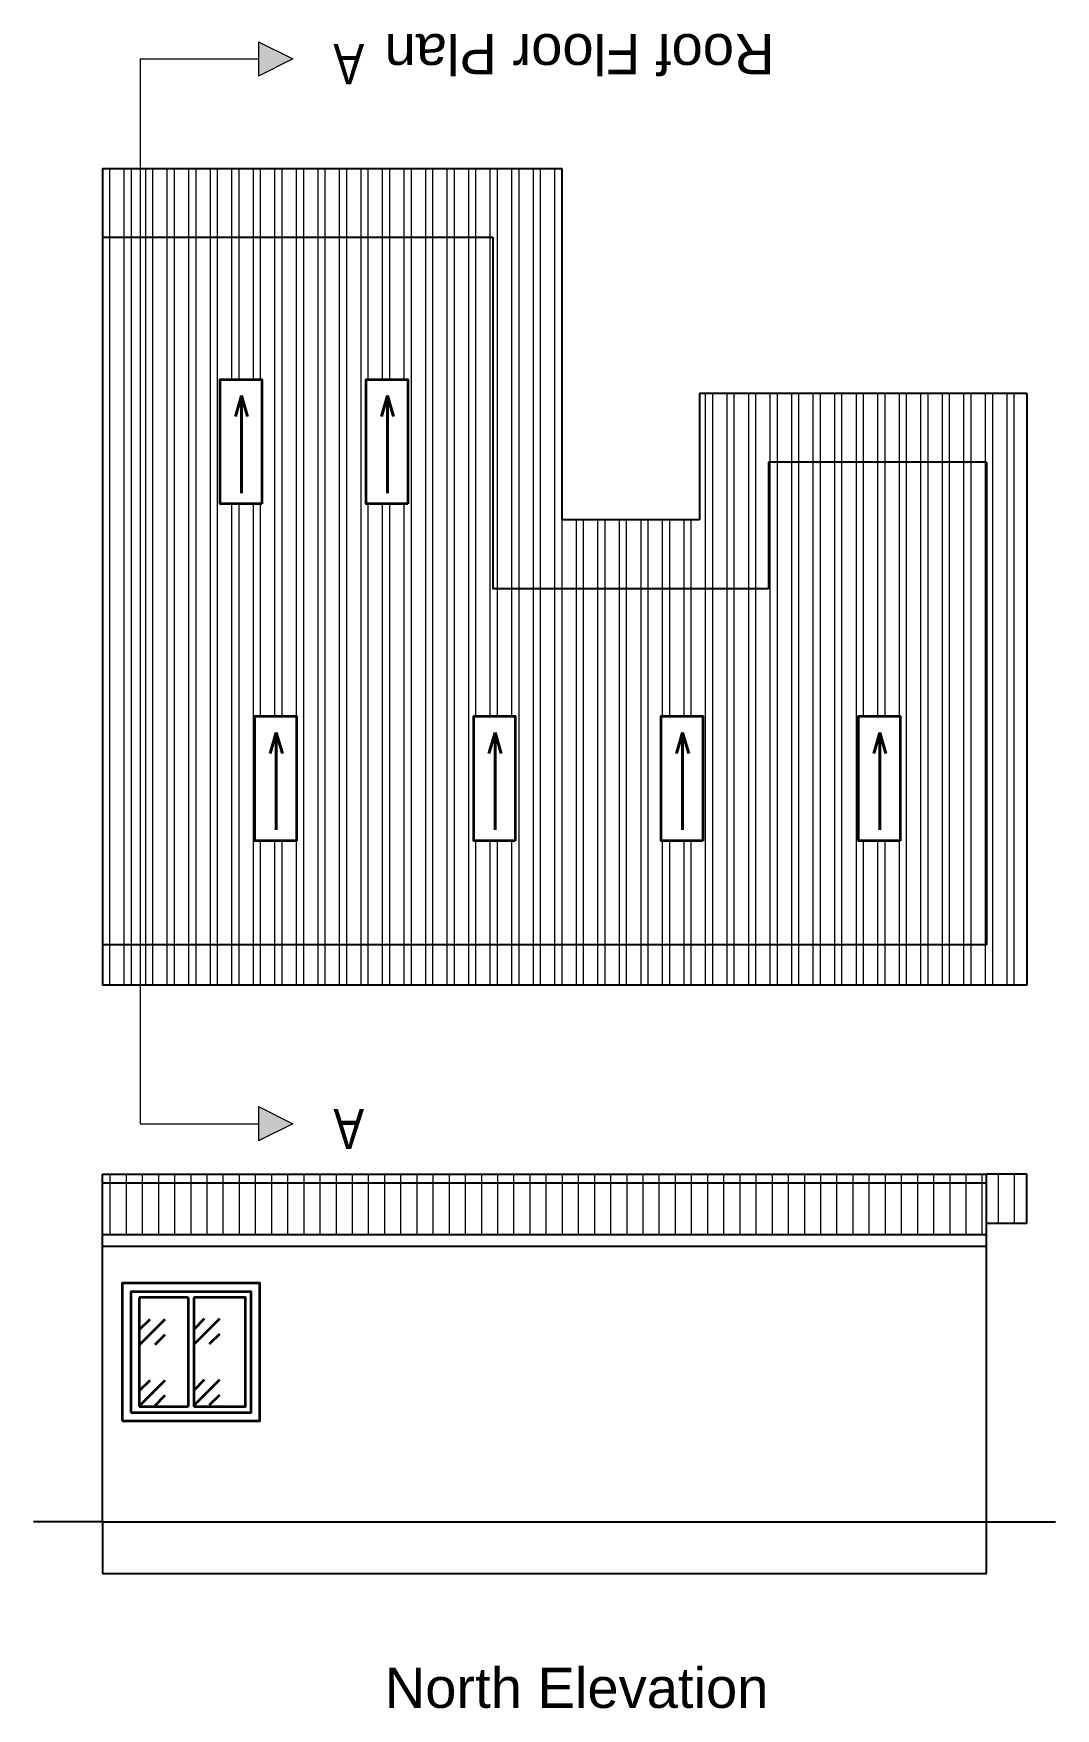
# Model space of a CAD drawing. Header units: inches. Extents: x 367408 to 389323, y -53247 to -41521.
# Drawn here: x 379486 to 379842, y -52152 to -51569 of the extents above; entities that cross this region are included whole.
import ezdxf

# ---------------------------------------------------------------- set-up
doc = ezdxf.new("R2010")
doc.units = ezdxf.units.IN
doc.header["$LTSCALE"] = 2
doc.header["$MEASUREMENT"] = 0
doc.layers.get('0').update_dxf_attribs({"linetype": 'CONTINUOUS'})
for name, color, linetype, lineweight in [('DIM_LINE', 173, 'CONTINUOUS', 20), ('door', 20, 'CONTINUOUS', 35), ('OUTLINE', 1, 'CONTINUOUS', 25), ('steps', 253, 'CONTINUOUS', 20), ('WALL - A', 1, 'CONTINUOUS', 40)]:
    doc.layers.add(name, color=color, linetype=linetype, lineweight=lineweight)
doc.styles.get("Standard").update_dxf_attribs({"font": 'ARIALN.TTF'})
pattern_1 = [(270, (756185.4945, -103373.439), (7.5, -9e-16), []), (270, (756182.9945, -103375.939), (7.5, -9e-16), [])]

msp = doc.modelspace()

# ---------------------------------------------------------------- hatches: boundary and pattern name
at = {"linetype": 'ByBlock', "lineweight": 5}
for points in [[(379576.76, -51577.64), (379564.76, -51571.64), (379564.76, -51583.64)], [(379576.76, -51948.38), (379564.76, -51942.38), (379564.76, -51954.38)]]:
    msp.add_hatch(color=7, dxfattribs=at).paths.add_polyline_path(points)
at = {"layer": 'DIM_LINE'}
h = msp.add_hatch(dxfattribs=at)
h.set_pattern_fill('ANSI32', color=256, scale=20, angle=225)
h.set_pattern_definition(pattern_1)
h.paths.add_polyline_path([(379510.38, -51639.73), (379523.59, -51639.73), (379523.59, -51615.73), (379510.38, -51615.73)])
h = msp.add_hatch(dxfattribs=at)
h.set_pattern_fill('ANSI32', color=256, scale=20, angle=225)
h.set_pattern_definition(pattern_1)
h.paths.add_polyline_path([(379523.59, -51615.73), (379523.59, -51639.73), (379646.38, -51639.73), (379646.38, -51762.07), (379742.38, -51762.07), (379742.38, -51718.07), (379818.38, -51718.07), (379818.38, -51762.07), (379818.38, -51886.07), (379523.59, -51886.07), (379523.59, -51900.07), (379832.38, -51900.07), (379832.38, -51694.07), (379718.38, -51694.07), (379718.38, -51738.07), (379670.38, -51738.07), (379670.38, -51615.73)])
h = msp.add_hatch(dxfattribs=at)
h.set_pattern_fill('ANSI32', color=256, scale=20, angle=225)
h.set_pattern_definition(pattern_1)
h.paths.add_polyline_path([(379510.38, -51886.07), (379523.59, -51886.07), (379523.59, -51639.73), (379510.38, -51639.73)])
h = msp.add_hatch(dxfattribs=at)
h.set_pattern_fill('ANSI32', color=256, scale=20, angle=225)
h.set_pattern_definition(pattern_1)
h.paths.add_polyline_path([(379646.38, -51762.07), (379646.38, -51639.73), (379523.59, -51639.73), (379523.59, -51886.07), (379818.38, -51886.07), (379818.38, -51762.07), (379818.38, -51718.07), (379742.38, -51718.07), (379742.38, -51762.07)])
h.paths.add_polyline_path([(379602.26, -51732.58), (379602.26, -51689.26), (379616.72, -51689.26), (379616.72, -51732.58)], flags=16)
h.paths.add_polyline_path([(379577.98, -51806.52), (379577.98, -51849.85), (379563.53, -51849.85), (379563.53, -51806.52)], flags=16)
h.paths.add_polyline_path([(379565.87, -51732.58), (379551.42, -51732.58), (379551.42, -51689.26), (379565.87, -51689.26)], flags=16)
h.paths.add_polyline_path([(379639.74, -51806.52), (379654.2, -51806.52), (379654.2, -51849.85), (379639.74, -51849.85)], flags=16)
h.paths.add_polyline_path([(379705.07, -51806.52), (379719.52, -51806.52), (379719.52, -51849.85), (379705.07, -51849.85)], flags=16)
h.paths.add_polyline_path([(379773.77, -51806.52), (379788.22, -51806.52), (379788.22, -51849.85), (379773.77, -51849.85)], flags=16)
h = msp.add_hatch(dxfattribs=at)
h.set_pattern_fill('ANSI32', color=256, scale=20, angle=225)
h.set_pattern_definition(pattern_1)
h.paths.add_polyline_path([(379510.38, -51886.07), (379510.38, -51900.07), (379523.59, -51900.07), (379523.59, -51886.07)])
at = {"layer": 'door', "ltscale": 0.5}
h = msp.add_hatch(dxfattribs=at)
h.set_pattern_fill('GOST_GLASS', color=256, scale=2.5)
h.set_pattern_definition([(45, (16989.77, -21372.186), (21.21320344, 0), [12.5, -17.5]), (45, (16995.074, -21372.186), (21.21320344, 0), [5, -25]), (45, (16989.77, -21366.882), (21.21320344, 0), [5, -25])])
h.paths.add_polyline_path([(379540.23, -52009.05), (379523.23, -52008.87), (379523.23, -52046.87), (379540.23, -52047.05)])
h = msp.add_hatch(dxfattribs=at)
h.set_pattern_fill('GOST_GLASS', color=256, scale=2.5)
h.set_pattern_definition([(45, (17008.77, -21372), (21.21320344, 0), [12.5, -17.5]), (45, (17014.074, -21372), (21.21320344, 0), [5, -25]), (45, (17008.77, -21366.697), (21.21320344, 0), [5, -25])])
h.paths.add_polyline_path([(379560.23, -52008.87), (379542.23, -52008.87), (379542.23, -52046.87), (379560.23, -52046.87)])
at = {"layer": 'steps', "ltscale": 0.3}
h = msp.add_hatch(dxfattribs=at)
h.set_pattern_fill('ANSI31', scale=45, angle=45)
h.paths.add_polyline_path([(379818.38, -51965.98), (379510.38, -51965.98), (379510.38, -51969), (379818.38, -51969)])
h = msp.add_hatch(dxfattribs=at)
h.set_pattern_fill('ANSI31', scale=45, angle=45)
h.paths.add_polyline_path([(379818.38, -51969), (379510.38, -51969), (379510.38, -51987), (379818.38, -51987)])
h = msp.add_hatch(dxfattribs=at)
h.set_pattern_fill('ANSI31', scale=45, angle=45)
h.paths.add_polyline_path([(379832.38, -51965.98), (379818.38, -51965.98), (379818.38, -51983.03), (379832.38, -51983.03)])

# ---------------------------------------------------------------- linework, layer by layer
at = {"color": 7, "linetype": 'ByBlock', "lineweight": 5}
for p, q in [((379564.76, -51571.64), (379564.76, -51583.64)), ((379564.76, -51571.64), (379576.76, -51577.64)), ((379523.59, -51577.64), (379523.59, -51948.38)), ((379523.59, -51577.64), (379564.76, -51577.64)), ((379576.76, -51577.64), (379564.76, -51583.64)), ((379564.76, -51942.38), (379564.76, -51954.38)), ((379564.76, -51942.38), (379576.76, -51948.38)), ((379523.59, -51948.38), (379564.76, -51948.38)), ((379576.76, -51948.38), (379564.76, -51954.38))]:
    msp.add_line(p, q, dxfattribs=at)
at = {"ltscale": 0.5}
for p, q in [((379510.38, -51965.98), (379818.38, -51965.98)), ((379510.38, -52087), (379510.38, -51965.98)), ((379510.38, -51969), (379818.38, -51969)), ((379818.38, -52087), (379818.38, -51965.98)), ((379832.38, -51965.98), (379818.38, -51965.98)), ((379832.38, -51983.03), (379832.38, -51965.98)), ((379510.38, -51987), (379818.38, -51987)), ((379818.38, -51983.03), (379832.38, -51983.03)), ((379510.38, -51991), (379818.38, -51991)), ((379510.38, -52087), (379486.38, -52087)), ((379510.38, -52087), (379818.38, -52087)), ((379510.38, -52087), (379510.38, -52105)), ((379818.38, -52105), (379818.38, -52087)), ((379818.38, -52087), (379842.38, -52087)), ((379510.38, -52105), (379818.38, -52105))]:
    msp.add_line(p, q, dxfattribs=at)
at = {"layer": 'DIM_LINE'}
for points in [[(379565.87, -51689.26), (379551.42, -51689.26), (379551.42, -51732.58), (379565.87, -51732.58)], [(379616.72, -51689.26), (379602.26, -51689.26), (379602.26, -51732.58), (379616.72, -51732.58)], [(379577.98, -51806.52), (379563.53, -51806.52), (379563.53, -51849.85), (379577.98, -51849.85)], [(379654.2, -51806.52), (379639.74, -51806.52), (379639.74, -51849.85), (379654.2, -51849.85)], [(379719.52, -51806.52), (379705.07, -51806.52), (379705.07, -51849.85), (379719.52, -51849.85)], [(379788.22, -51806.52), (379773.77, -51806.52), (379773.77, -51849.85), (379788.22, -51849.85)]]:
    msp.add_lwpolyline(points, close=True, dxfattribs=at)
at = {"layer": 'door', "ltscale": 0.5}
for p, q in [((379523.23, -52008.87), (379523.23, -52046.87)), ((379540.23, -52008.87), (379540.23, -52046.87)), ((379542.23, -52008.87), (379542.23, -52046.87))]:
    msp.add_line(p, q, dxfattribs=at)
for points in [[(379565.87, -51732.58), (379551.42, -51732.58), (379551.42, -51689.26), (379565.87, -51689.26)], [(379616.72, -51732.58), (379602.26, -51732.58), (379602.26, -51689.26), (379616.72, -51689.26)], [(379577.98, -51849.85), (379563.53, -51849.85), (379563.53, -51806.52), (379577.98, -51806.52)], [(379654.2, -51849.85), (379639.74, -51849.85), (379639.74, -51806.52), (379654.2, -51806.52)], [(379719.52, -51849.85), (379705.07, -51849.85), (379705.07, -51806.52), (379719.52, -51806.52)], [(379788.22, -51849.85), (379773.77, -51849.85), (379773.77, -51806.52), (379788.22, -51806.52)], [(379517.23, -52051.87), (379565.23, -52051.87), (379565.23, -52003.87), (379517.23, -52003.87)], [(379520.23, -52048.87), (379562.23, -52048.87), (379562.23, -52006.87), (379520.23, -52006.87)]]:
    msp.add_lwpolyline(points, close=True, dxfattribs=at)
for points in [[(379540.23, -52008.87), (379523.23, -52008.87)], [(379542.23, -52046.87), (379560.23, -52046.87), (379560.23, -52008.87), (379542.23, -52008.87)], [(379523.23, -52046.87), (379540.23, -52046.87)]]:
    msp.add_lwpolyline(points, dxfattribs=at)
at = {"layer": 'OUTLINE'}
for p, q in [((379510.38, -51615.73), (379510.38, -51900.07)), ((379510.38, -51615.73), (379670.38, -51615.73)), ((379670.38, -51615.73), (379670.38, -51738.07)), ((379510.38, -51639.73), (379646.38, -51639.73)), ((379646.38, -51639.73), (379646.38, -51762.07)), ((379832.38, -51694.07), (379718.38, -51694.07)), ((379718.38, -51694.07), (379718.38, -51738.07)), ((379832.38, -51694.07), (379832.38, -51900.07)), ((379818.38, -51718.07), (379742.38, -51718.07)), ((379742.38, -51718.07), (379742.38, -51762.07)), ((379818.38, -51718.07), (379818.38, -51762.07)), ((379718.38, -51738.07), (379670.38, -51738.07)), ((379742.38, -51762.07), (379646.38, -51762.07)), ((379818.38, -51762.07), (379818.38, -51886.07)), ((379818.38, -51886.07), (379510.38, -51886.07)), ((379832.38, -51900.07), (379510.38, -51900.07))]:
    msp.add_line(p, q, dxfattribs=at)
at = {"layer": 'WALL - A'}
for p, q in [((379558.84, -51694.84), (379556.71, -51702.14)), ((379558.84, -51728.82), (379558.84, -51694.84)), ((379558.84, -51694.84), (379560.97, -51702.14)), ((379609.68, -51694.84), (379607.56, -51702.14)), ((379609.68, -51728.82), (379609.68, -51694.84)), ((379609.68, -51694.84), (379611.81, -51702.14)), ((379570.95, -51812.11), (379568.83, -51819.41)), ((379570.95, -51846.09), (379570.95, -51812.11)), ((379570.95, -51812.11), (379573.08, -51819.41)), ((379647.16, -51812.11), (379645.04, -51819.41)), ((379647.16, -51846.09), (379647.16, -51812.11)), ((379647.16, -51812.11), (379649.29, -51819.41)), ((379712.49, -51812.11), (379710.36, -51819.41)), ((379712.49, -51846.09), (379712.49, -51812.11)), ((379712.49, -51812.11), (379714.61, -51819.41)), ((379781.19, -51812.11), (379779.07, -51819.41)), ((379781.19, -51846.09), (379781.19, -51812.11)), ((379781.19, -51812.11), (379783.32, -51819.41))]:
    msp.add_line(p, q, dxfattribs=at)

# ---------------------------------------------------------------- texts
at = {"color": 7, "linetype": 'ByBlock', "lineweight": 5, "char_height": 14, "rotation": 180}
for s, insert, width, attachment_point in [('A', (379590.86, -51572.46), 26.5803, 9), ('{\\fArial CE|b0|i0|c0|p34;Roof\\fArial CE|b0|i0|c238|p34; Floor Plan}', (379676.59, -51575.86), 235.547, 5), ('A', (379590.86, -51943.2), 26.5803, 9)]:
    msp.add_mtext(s, dxfattribs=dict(at, insert=insert, width=width, attachment_point=attachment_point))
at = {"color": 7, "linetype": 'ByBlock', "lineweight": 5, "insert": (379675.54, -52144.89), "char_height": 14, "width": 235.547, "attachment_point": 5}
msp.add_mtext('{\\fArial CE|b0|i0|c0|p34;North Elevation}', dxfattribs=at)

doc.saveas('drawing.dxf')
